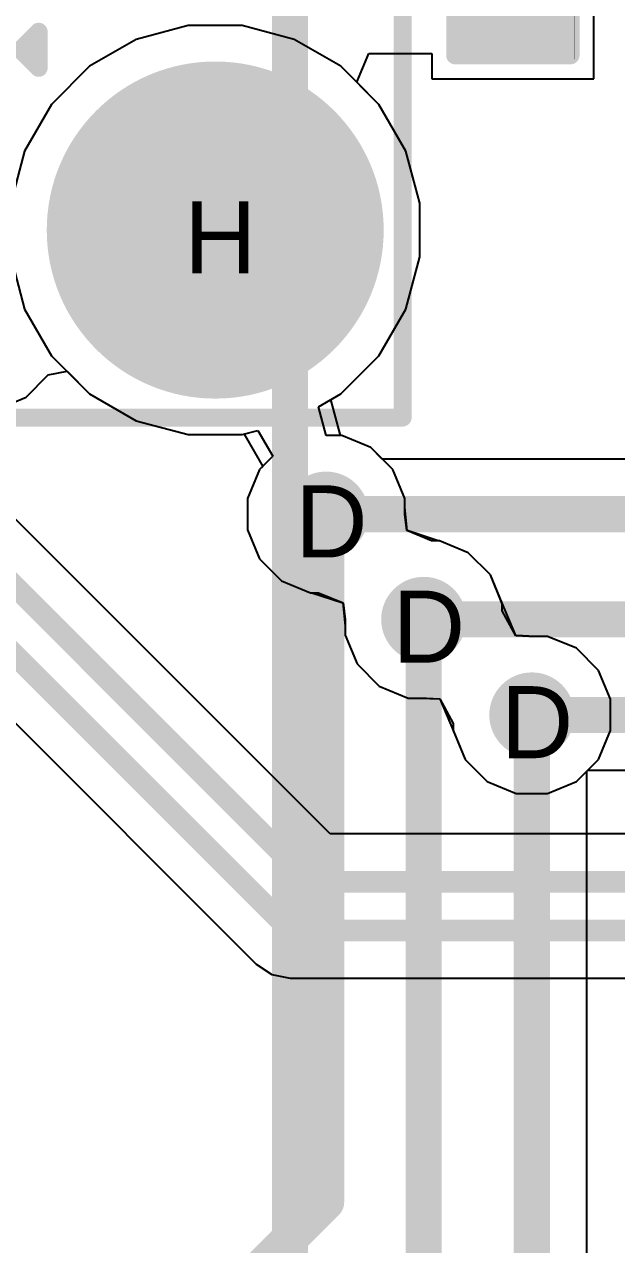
# Model space of a CAD drawing. Header units: inches. Extents: x -11 to 5428, y 0 to 5423.
# Drawn here: x 170.13 to 174.3, y 65.61 to 74.21 of the extents above; entities that cross this region are included whole.
import ezdxf

# ---------------------------------------------------------------- set-up
doc = ezdxf.new("R2010")
doc.units = ezdxf.units.IN
for name, color, linetype in [('Bottom Layer', 5, 'Continuous'), ('Bottom Solder', 6, 'Continuous'), ('Dimension', 6, 'Continuous'), ('Drill Drawing', 1, 'Continuous'), ('GND', 16, 'Continuous'), ('Pad Holes', 156, 'Continuous'), ('PWR', 76, 'Continuous'), ('Top Layer', 1, 'Continuous'), ('Top Overlay', 2, 'Continuous'), ('Top Paste', 8, 'Continuous'), ('Top Solder', 216, 'Continuous'), ('Via Holes', 16, 'Continuous')]:
    doc.layers.add(name, color=color, linetype=linetype)
doc.styles.add('Arial', font='', dxfattribs={"height": 0.2})
doc.styles.get('Arial').set_extended_font_data('Arial')

# ---------------------------------------------------------------- blocks, each defined once
blk = doc.blocks.new('TC2030_IDC__414')
at = {"layer": 'Bottom Solder'}
h = blk.add_hatch(color=6, dxfattribs=at)
edge = h.paths.add_edge_path()
edge.add_arc((-2.54, 2.54), 0.1016, 0, 360)
h = blk.add_hatch(color=6, dxfattribs=at)
edge = h.paths.add_edge_path()
edge.add_arc((0.635, 2.54), 0.1016, 0, 360)
h = blk.add_hatch(color=6, dxfattribs=at)
edge = h.paths.add_edge_path()
edge.add_arc((2.54, 1.016), 0.1016, 0, 360)
h = blk.add_hatch(color=6, dxfattribs=at)
edge = h.paths.add_edge_path()
edge.add_arc((-2.54, 0), 0.1016, 0, 360)
h = blk.add_hatch(color=6, dxfattribs=at)
edge = h.paths.add_edge_path()
edge.add_arc((2.54, -1.016), 0.1016, 0, 360)
h = blk.add_hatch(color=6, dxfattribs=at)
edge = h.paths.add_edge_path()
edge.add_arc((-2.54, -2.54), 0.1016, 0, 360)
h = blk.add_hatch(color=6, dxfattribs=at)
edge = h.paths.add_edge_path()
edge.add_arc((0.635, -2.54), 0.1016, 0, 360)
at = {"layer": 'Pad Holes'}
h = blk.add_hatch(color=7, dxfattribs=at)
edge = h.paths.add_edge_path()
edge.add_arc((-2.54, 2.54), 1.1875, 0, 360)
h = blk.add_hatch(color=7, dxfattribs=at)
edge = h.paths.add_edge_path()
edge.add_arc((0.635, 2.54), 1.1875, 0, 360)
h = blk.add_hatch(color=7, dxfattribs=at)
edge = h.paths.add_edge_path()
edge.add_arc((2.54, 1.016), 0.4955, 0, 360)
h = blk.add_hatch(color=7, dxfattribs=at)
edge = h.paths.add_edge_path()
edge.add_arc((-2.54, 0), 0.4955, 0, 360)
h = blk.add_hatch(color=7, dxfattribs=at)
edge = h.paths.add_edge_path()
edge.add_arc((2.54, -1.016), 0.4955, 0, 360)
h = blk.add_hatch(color=7, dxfattribs=at)
edge = h.paths.add_edge_path()
edge.add_arc((-2.54, -2.54), 1.1875, 0, 360)
h = blk.add_hatch(color=7, dxfattribs=at)
edge = h.paths.add_edge_path()
edge.add_arc((0.635, -2.54), 1.1875, 0, 360)
at = {"layer": 'Top Layer'}
h = blk.add_hatch(color=1, dxfattribs=at)
edge = h.paths.add_edge_path()
edge.add_arc((-1.27, 0.635), 0.3935, 0, 360)
h = blk.add_hatch(color=1, dxfattribs=at)
edge = h.paths.add_edge_path()
edge.add_arc((0, 0.635), 0.3935, 0, 360)
h = blk.add_hatch(color=1, dxfattribs=at)
edge = h.paths.add_edge_path()
edge.add_arc((1.27, 0.635), 0.3935, 0, 360)
h = blk.add_hatch(color=1, dxfattribs=at)
edge = h.paths.add_edge_path()
edge.add_arc((-1.27, -0.635), 0.3935, 0, 360)
h = blk.add_hatch(color=1, dxfattribs=at)
edge = h.paths.add_edge_path()
edge.add_arc((-1.27, -0.635), 0.3935, 0, 360)
h = blk.add_hatch(color=1, dxfattribs=at)
edge = h.paths.add_edge_path()
edge.add_arc((0, -0.635), 0.3935, 0, 360)
h = blk.add_hatch(color=1, dxfattribs=at)
edge = h.paths.add_edge_path()
edge.add_arc((1.27, -0.635), 0.3935, 0, 360)
at = {"layer": 'Top Paste'}
h = blk.add_hatch(color=8, dxfattribs=at)
edge = h.paths.add_edge_path()
edge.add_arc((-1.27, 0.635), 0.3935, 0, 360)
h = blk.add_hatch(color=8, dxfattribs=at)
edge = h.paths.add_edge_path()
edge.add_arc((0, 0.635), 0.3935, 0, 360)
h = blk.add_hatch(color=8, dxfattribs=at)
edge = h.paths.add_edge_path()
edge.add_arc((1.27, 0.635), 0.3935, 0, 360)
h = blk.add_hatch(color=8, dxfattribs=at)
edge = h.paths.add_edge_path()
edge.add_arc((-1.27, -0.635), 0.3935, 0, 360)
h = blk.add_hatch(color=8, dxfattribs=at)
edge = h.paths.add_edge_path()
edge.add_arc((-1.27, -0.635), 0.3935, 0, 360)
h = blk.add_hatch(color=8, dxfattribs=at)
edge = h.paths.add_edge_path()
edge.add_arc((0, -0.635), 0.3935, 0, 360)
h = blk.add_hatch(color=8, dxfattribs=at)
edge = h.paths.add_edge_path()
edge.add_arc((1.27, -0.635), 0.3935, 0, 360)
at = {"layer": 'Top Solder'}
h = blk.add_hatch(color=216, dxfattribs=at)
edge = h.paths.add_edge_path()
edge.add_arc((-2.54, 2.54), 0.1016, 0, 360)
h = blk.add_hatch(color=216, dxfattribs=at)
edge = h.paths.add_edge_path()
edge.add_arc((0.635, 2.54), 0.1016, 0, 360)
h = blk.add_hatch(color=216, dxfattribs=at)
edge = h.paths.add_edge_path()
edge.add_arc((-1.27, 0.635), 0.4951, 0, 360)
h = blk.add_hatch(color=216, dxfattribs=at)
edge = h.paths.add_edge_path()
edge.add_arc((0, 0.635), 0.4951, 0, 360)
h = blk.add_hatch(color=216, dxfattribs=at)
edge = h.paths.add_edge_path()
edge.add_arc((1.27, 0.635), 0.4951, 0, 360)
h = blk.add_hatch(color=216, dxfattribs=at)
edge = h.paths.add_edge_path()
edge.add_arc((2.54, 1.016), 0.1016, 0, 360)
h = blk.add_hatch(color=216, dxfattribs=at)
edge = h.paths.add_edge_path()
edge.add_arc((-2.54, 0), 0.1016, 0, 360)
h = blk.add_hatch(color=216, dxfattribs=at)
edge = h.paths.add_edge_path()
edge.add_arc((-1.27, -0.635), 0.4951, 0, 360)
h = blk.add_hatch(color=216, dxfattribs=at)
edge = h.paths.add_edge_path()
edge.add_arc((-1.27, -0.635), 0.4951, 0, 360)
h = blk.add_hatch(color=216, dxfattribs=at)
edge = h.paths.add_edge_path()
edge.add_arc((0, -0.635), 0.4951, 0, 360)
h = blk.add_hatch(color=216, dxfattribs=at)
edge = h.paths.add_edge_path()
edge.add_arc((1.27, -0.635), 0.4951, 0, 360)
h = blk.add_hatch(color=216, dxfattribs=at)
edge = h.paths.add_edge_path()
edge.add_arc((2.54, -1.016), 0.1016, 0, 360)
h = blk.add_hatch(color=216, dxfattribs=at)
edge = h.paths.add_edge_path()
edge.add_arc((-2.54, -2.54), 0.1016, 0, 360)
h = blk.add_hatch(color=216, dxfattribs=at)
edge = h.paths.add_edge_path()
edge.add_arc((0.635, -2.54), 0.1016, 0, 360)
at = {"layer": 'Top Overlay'}
for points in [[(-3.8608, 3.8608, 0.127, 0.127, 0), (-3.8608, -3.8608, 0.127, 0.127, 0)], [(-3.8608, 3.8608, 0.127, 0.127, 0), (3.2004, 3.8608, 0.127, 0.127, 0)], [(3.2004, 3.8608, 0.127, 0.127, 0), (3.2004, -3.8608, 0.127, 0.127, 0)], [(-1.27, -1.1684, 0.127, 0.127, 0), (-1.397, -1.2954, 0.127, 0.127, 0)], [(-1.27, -1.1684, 0.127, 0.127, 0), (-1.143, -1.2954, 0.127, 0.127, 0)], [(-1.397, -1.2954, 0.127, 0.127, 0), (-1.143, -1.2954, 0.127, 0.127, 0)], [(-3.8608, -3.8608, 0.127, 0.127, 0), (3.2004, -3.8608, 0.127, 0.127, 0)]]:
    blk.add_lwpolyline(points, format="xyseb", dxfattribs=at)
for points in [[(-3.8926, 3.8608, 0.0635, 0.0635, 1), (-3.8291, 3.8608, 0.0635, 0.0635, 1)], [(-3.8926, 3.8608, 0.0635, 0.0635, 1), (-3.8291, 3.8608, 0.0635, 0.0635, 1)], [(3.1686, 3.8608, 0.0635, 0.0635, 1), (3.2321, 3.8608, 0.0635, 0.0635, 1)], [(3.1686, 3.8608, 0.0635, 0.0635, 1), (3.2321, 3.8608, 0.0635, 0.0635, 1)], [(-1.3018, -1.1684, 0.0635, 0.0635, 1), (-1.2383, -1.1684, 0.0635, 0.0635, 1)], [(-1.3018, -1.1684, 0.0635, 0.0635, 1), (-1.2383, -1.1684, 0.0635, 0.0635, 1)], [(-1.4288, -1.2954, 0.0635, 0.0635, 1), (-1.3653, -1.2954, 0.0635, 0.0635, 1)], [(-1.4288, -1.2954, 0.0635, 0.0635, 1), (-1.3653, -1.2954, 0.0635, 0.0635, 1)], [(-1.1748, -1.2954, 0.0635, 0.0635, 1), (-1.1113, -1.2954, 0.0635, 0.0635, 1)], [(-1.1748, -1.2954, 0.0635, 0.0635, 1), (-1.1113, -1.2954, 0.0635, 0.0635, 1)], [(-3.8926, -3.8608, 0.0635, 0.0635, 1), (-3.8291, -3.8608, 0.0635, 0.0635, 1)], [(-3.8926, -3.8608, 0.0635, 0.0635, 1), (-3.8291, -3.8608, 0.0635, 0.0635, 1)], [(3.1686, -3.8608, 0.0635, 0.0635, 1), (3.2321, -3.8608, 0.0635, 0.0635, 1)], [(3.1686, -3.8608, 0.0635, 0.0635, 1), (3.2321, -3.8608, 0.0635, 0.0635, 1)]]:
    blk.add_lwpolyline(points, format="xyseb", close=True, dxfattribs=at)
blk = doc.blocks.new('R___0402_443')
at = {"layer": 'Top Layer'}
for points in [[(-0.6985, -0.3175), (-0.6985, 0.3175), (-0.2413, 0.3175), (-0.2413, -0.3175)], [(0.2413, -0.3175), (0.2413, 0.3175), (0.6985, 0.3175), (0.6985, -0.3175)]]:
    blk.add_hatch(color=1, dxfattribs=at).paths.add_polyline_path(points)
at = {"layer": 'Top Paste'}
for points in [[(-0.6985, -0.3175), (-0.6985, 0.3175), (-0.2413, 0.3175), (-0.2413, -0.3175)], [(0.2413, -0.3175), (0.2413, 0.3175), (0.6985, 0.3175), (0.6985, -0.3175)]]:
    blk.add_hatch(color=8, dxfattribs=at).paths.add_polyline_path(points)
at = {"layer": 'Top Solder'}
for points in [[(-0.7535, -0.3725), (-0.7535, 0.3725), (-0.1863, 0.3725), (-0.1863, -0.3725)], [(0.1863, -0.3725), (0.1863, 0.3725), (0.7535, 0.3725), (0.7535, -0.3725)]]:
    blk.add_hatch(color=216, dxfattribs=at).paths.add_polyline_path(points)
at = {"layer": 'Top Overlay'}
for points in [[(-0.7874, 0.4064, 0.127, 0.127, 0), (0.7874, 0.4064, 0.127, 0.127, 0)], [(-0.7874, 0.4064, 0.127, 0.127, 0), (-0.7874, -0.4064, 0.127, 0.127, 0)], [(0.7874, 0.4064, 0.127, 0.127, 0), (0.7874, -0.4064, 0.127, 0.127, 0)], [(-0.7874, -0.4064, 0.127, 0.127, 0), (0.7874, -0.4064, 0.127, 0.127, 0)], [(-0.8128, -0.4318, 0.00323, 0.00323, 0), (0.8128, -0.4318, 0.00323, 0.00323, 0)]]:
    blk.add_lwpolyline(points, format="xyseb", dxfattribs=at)
for points in [[(-0.8191, 0.4064, 0.0635, 0.0635, 1), (-0.7556, 0.4064, 0.0635, 0.0635, 1)], [(-0.8191, 0.4064, 0.0635, 0.0635, 1), (-0.7556, 0.4064, 0.0635, 0.0635, 1)], [(0.7557, 0.4064, 0.0635, 0.0635, 1), (0.8192, 0.4064, 0.0635, 0.0635, 1)], [(0.7557, 0.4064, 0.0635, 0.0635, 1), (0.8192, 0.4064, 0.0635, 0.0635, 1)], [(-0.8191, -0.4064, 0.0635, 0.0635, 1), (-0.7556, -0.4064, 0.0635, 0.0635, 1)], [(-0.8191, -0.4064, 0.0635, 0.0635, 1), (-0.7556, -0.4064, 0.0635, 0.0635, 1)], [(0.7557, -0.4064, 0.0635, 0.0635, 1), (0.8192, -0.4064, 0.0635, 0.0635, 1)], [(0.7557, -0.4064, 0.0635, 0.0635, 1), (0.8192, -0.4064, 0.0635, 0.0635, 1)], [(-0.8136, -0.4318, 0.00161, 0.00161, 1), (-0.812, -0.4318, 0.00161, 0.00161, 1)], [(0.812, -0.4318, 0.00161, 0.00161, 1), (0.8136, -0.4318, 0.00161, 0.00161, 1)]]:
    blk.add_lwpolyline(points, format="xyseb", close=True, dxfattribs=at)

msp = doc.modelspace()

# ---------------------------------------------------------------- hatches: boundary and pattern name
at = {"layer": 'Bottom Layer'}
h = msp.add_hatch(color=5, dxfattribs=at)
edge = h.paths.add_edge_path()
edge.add_arc((172.2548, 70.7589), 0.3, 0, 360)
h = msp.add_hatch(color=5, dxfattribs=at)
edge = h.paths.add_edge_path()
edge.add_arc((172.9425, 70.0174), 0.3, 0, 360)
h = msp.add_hatch(color=5, dxfattribs=at)
edge = h.paths.add_edge_path()
edge.add_arc((173.7045, 69.3441), 0.3, 0, 360)
at = {"layer": 'GND'}
h = msp.add_hatch(color=16, dxfattribs=at)
edge = h.paths.add_edge_path()
edge.add_arc((172.2548, 70.7589), 0.3, 0, 360)
h = msp.add_hatch(color=16, dxfattribs=at)
edge = h.paths.add_edge_path()
edge.add_arc((172.9425, 70.0174), 0.3, 0, 360)
h = msp.add_hatch(color=16, dxfattribs=at)
edge = h.paths.add_edge_path()
edge.add_arc((173.7045, 69.3441), 0.3, 0, 360)
at = {"layer": 'PWR'}
h = msp.add_hatch(color=76, dxfattribs=at)
edge = h.paths.add_edge_path()
edge.add_arc((172.2548, 70.7589), 0.3, 0, 360)
h = msp.add_hatch(color=76, dxfattribs=at)
edge = h.paths.add_edge_path()
edge.add_arc((172.9425, 70.0174), 0.3, 0, 360)
h = msp.add_hatch(color=76, dxfattribs=at)
edge = h.paths.add_edge_path()
edge.add_arc((173.7045, 69.3441), 0.3, 0, 360)
at = {"layer": 'Top Layer'}
h = msp.add_hatch(color=1, dxfattribs=at)
edge = h.paths.add_edge_path()
edge.add_arc((172.2548, 70.7589), 0.3, 0, 360)
h = msp.add_hatch(color=1, dxfattribs=at)
edge = h.paths.add_edge_path()
edge.add_arc((172.9425, 70.0174), 0.3, 0, 360)
h = msp.add_hatch(color=1, dxfattribs=at)
edge = h.paths.add_edge_path()
edge.add_arc((173.7045, 69.3441), 0.3, 0, 360)
at = {"layer": 'Via Holes'}
h = msp.add_hatch(color=7, dxfattribs=at)
edge = h.paths.add_edge_path()
edge.add_arc((172.2548, 70.7589), 0.15, 0, 360)
h = msp.add_hatch(color=7, dxfattribs=at)
edge = h.paths.add_edge_path()
edge.add_arc((172.9425, 70.0174), 0.15, 0, 360)
h = msp.add_hatch(color=7, dxfattribs=at)
edge = h.paths.add_edge_path()
edge.add_arc((173.7045, 69.3441), 0.15, 0, 360)

# ---------------------------------------------------------------- linework, layer by layer
at = {"layer": 'Bottom Layer'}
for p, q in [((171.283, 74.2021), (170.9164, 74.1039)), ((171.6626, 74.2021), (171.283, 74.2021)), ((172.0292, 74.1039), (171.6626, 74.2021)), ((170.9164, 74.1039), (170.5877, 73.9141)), ((172.3579, 73.9141), (172.0292, 74.1039)), ((170.5877, 73.9141), (170.3193, 73.6457)), ((172.6263, 73.6457), (172.3579, 73.9141)), ((170.3193, 73.6457), (170.1296, 73.317)), ((172.8161, 73.317), (172.6263, 73.6457)), ((170.1296, 73.317), (170.0313, 72.9504)), ((172.9143, 72.9504), (172.8161, 73.317)), ((172.9143, 72.5708), (172.9143, 72.9504)), ((172.8161, 72.2042), (172.9143, 72.5708)), ((172.6263, 71.8755), (172.8161, 72.2042)), ((172.3579, 71.6071), (172.6263, 71.8755)), ((170.1395, 71.584), (170.2954, 71.7398)), ((170.2954, 71.7398), (170.4285, 71.7663)), ((170.4285, 71.7663), (170.5877, 71.6071)), ((169.9359, 71.4996), (170.1395, 71.584)), ((170.5877, 71.6071), (170.9164, 71.4173)), ((172.2003, 71.5161), (172.3579, 71.6071)), ((172.2548, 71.3129), (172.2003, 71.5161)), ((170.9164, 71.4173), (171.283, 71.3191)), ((171.283, 71.3191), (171.6626, 71.3191)), ((171.6626, 71.3191), (171.774, 71.3489)), ((171.774, 71.3489), (171.8792, 71.1668)), ((172.365, 71.3129), (172.2548, 71.3129)), ((172.5686, 71.2286), (172.365, 71.3129)), ((172.6498, 71.1474), (172.5686, 71.2286)), ((171.8792, 71.1668), (171.7852, 71.0727)), ((175.7616, 71.1474), (172.6498, 71.1474)), ((172.282, 68.5059), (169.7084, 71.0795)), ((171.7852, 71.0727), (171.7008, 70.8691)), ((171.7008, 70.8691), (171.7008, 70.6487)), ((171.7008, 70.6487), (171.7852, 70.4451)), ((171.7852, 70.4451), (171.941, 70.2893)), ((171.941, 70.2893), (172.1446, 70.2049)), ((169.1888, 70.1619), (171.7624, 67.5883)), ((172.1446, 70.2049), (172.2008, 70.2049)), ((172.2008, 70.2049), (172.3739, 70.1336)), ((172.3739, 70.1336), (172.3885, 70.0172)), ((172.3885, 70.0172), (172.3885, 69.9072)), ((172.3885, 69.9072), (172.4728, 69.7036)), ((172.4728, 69.7036), (172.6287, 69.5477)), ((172.6287, 69.5477), (172.8323, 69.4634)), ((172.8323, 69.4634), (172.9628, 69.4634)), ((172.9628, 69.4634), (173.0551, 69.4589)), ((173.0551, 69.4589), (173.1505, 69.284)), ((173.1505, 69.284), (173.1505, 69.2339)), ((173.1505, 69.2339), (173.2348, 69.0303)), ((173.2348, 69.0303), (173.3907, 68.8745)), ((174.0183, 68.8745), (174.0995, 68.9557)), ((174.0995, 68.9557), (178.3212, 68.9557)), ((173.3907, 68.8745), (173.5943, 68.7901)), ((173.8147, 68.7901), (174.0183, 68.8745)), ((173.5943, 68.7901), (173.8147, 68.7901)), ((207.5492, 68.5059), (172.282, 68.5059)), ((171.7624, 67.5883), (171.8716, 67.5153)), ((171.8716, 67.5153), (172.0005, 67.4897)), ((172.0005, 67.4897), (207.2677, 67.4897))]:
    msp.add_line(p, q, dxfattribs=at)
for points in [[(169.4703, 70.8415, 0.1524, 0.1524, 0), (172.1425, 68.1693, 0.1524, 0.1524, 0)], [(172.2548, 70.7589, 0.254, 0.254, 0), (175.9225, 70.7589, 0.254, 0.254, 0)], [(169.3283, 70.4986, 0.1524, 0.1524, 0), (172.0005, 67.8264, 0.1524, 0.1524, 0)], [(172.9425, 70.0174, 0.254, 0.254, 0), (178.0436, 70.0174, 0.254, 0.254, 0)], [(173.7045, 69.3441, 0.254, 0.254, 0), (178.3212, 69.3441, 0.254, 0.254, 0)], [(172.1425, 68.1693, 0.1524, 0.1524, 0), (207.5492, 68.1693, 0.1524, 0.1524, 0)], [(172.0005, 67.8264, 0.1524, 0.1524, 0), (207.4072, 67.8264, 0.1524, 0.1524, 0)]]:
    msp.add_lwpolyline(points, format="xyseb", dxfattribs=at)
for points in [[(172.1913, 70.7589, 0.127, 0.127, 1), (172.3183, 70.7589, 0.127, 0.127, 1)], [(172.879, 70.0174, 0.127, 0.127, 1), (173.006, 70.0174, 0.127, 0.127, 1)], [(173.641, 69.3441, 0.127, 0.127, 1), (173.768, 69.3441, 0.127, 0.127, 1)], [(172.1044, 68.1693, 0.0762, 0.0762, 1), (172.1806, 68.1693, 0.0762, 0.0762, 1)], [(172.1044, 68.1693, 0.0762, 0.0762, 1), (172.1806, 68.1693, 0.0762, 0.0762, 1)], [(171.9624, 67.8264, 0.0762, 0.0762, 1), (172.0386, 67.8264, 0.0762, 0.0762, 1)], [(171.9624, 67.8264, 0.0762, 0.0762, 1), (172.0386, 67.8264, 0.0762, 0.0762, 1)]]:
    msp.add_lwpolyline(points, format="xyseb", close=True, dxfattribs=at)
at = {"layer": 'Dimension'}
msp.add_lwpolyline([(172, 0, 0.254, 0.254, 0), (172, 110, 0.254, 0.254, 0)], format="xyseb", dxfattribs=at)
at = {"layer": 'GND'}
for p, q in [((171.283, 74.2021), (170.9164, 74.1039)), ((171.6626, 74.2021), (171.283, 74.2021)), ((172.0292, 74.1039), (171.6626, 74.2021)), ((170.9164, 74.1039), (170.5877, 73.9141)), ((172.3579, 73.9141), (172.0292, 74.1039)), ((170.5877, 73.9141), (170.3193, 73.6457)), ((172.6263, 73.6457), (172.3579, 73.9141)), ((170.3193, 73.6457), (170.1296, 73.317)), ((172.8161, 73.317), (172.6263, 73.6457)), ((170.1296, 73.317), (170.0313, 72.9504)), ((172.9143, 72.9504), (172.8161, 73.317)), ((172.9143, 72.5708), (172.9143, 72.9504)), ((172.8161, 72.2042), (172.9143, 72.5708)), ((172.6263, 71.8755), (172.8161, 72.2042)), ((172.3579, 71.6071), (172.6263, 71.8755)), ((170.1395, 71.584), (170.2954, 71.7398)), ((170.2954, 71.7398), (170.4285, 71.7663)), ((170.4285, 71.7663), (170.5877, 71.6071)), ((169.9359, 71.4996), (170.1395, 71.584)), ((170.5877, 71.6071), (170.9164, 71.4173)), ((172.2883, 71.5669), (172.3579, 71.6071)), ((172.3564, 71.3129), (172.2883, 71.5669)), ((170.9164, 71.4173), (171.283, 71.3191)), ((171.283, 71.3191), (171.6626, 71.3191)), ((171.6626, 71.3191), (171.6759, 71.3227)), ((171.6759, 71.3227), (171.8073, 71.0949)), ((172.365, 71.3129), (172.3564, 71.3129)), ((172.5686, 71.2286), (172.365, 71.3129)), ((172.7245, 71.0727), (172.5686, 71.2286)), ((171.7852, 71.0727), (171.7008, 70.8691)), ((171.8073, 71.0949), (171.7852, 71.0727)), ((172.8088, 70.8691), (172.7245, 71.0727)), ((171.7008, 70.8691), (171.7008, 70.6487)), ((172.8088, 70.8061), (172.8088, 70.8691)), ((172.8251, 70.6434), (172.8088, 70.8061)), ((171.7008, 70.6487), (171.7852, 70.4451)), ((173.0435, 70.5714), (172.8251, 70.6434)), ((173.0527, 70.5714), (173.0435, 70.5714)), ((173.2563, 70.4871), (173.0527, 70.5714)), ((171.7852, 70.4451), (171.941, 70.2893)), ((173.4122, 70.3312), (173.2563, 70.4871)), ((173.4947, 70.1318), (173.4122, 70.3312)), ((171.941, 70.2893), (172.1446, 70.2049)), ((172.1446, 70.2049), (172.1538, 70.2049)), ((172.1538, 70.2049), (172.3722, 70.133)), ((172.3722, 70.133), (172.3885, 69.9703)), ((173.592, 69.9035), (173.4947, 70.1318)), ((172.3885, 69.9703), (172.3885, 69.9072)), ((172.3885, 69.9072), (172.4728, 69.7036)), ((173.7312, 69.8981), (173.592, 69.9035)), ((173.8147, 69.8981), (173.7312, 69.8981)), ((174.0183, 69.8138), (173.8147, 69.8981)), ((174.1742, 69.658), (174.0183, 69.8138)), ((172.4728, 69.7036), (172.6287, 69.5477)), ((174.2585, 69.4543), (174.1742, 69.658)), ((172.6287, 69.5477), (172.8323, 69.4634)), ((172.8323, 69.4634), (172.9158, 69.4634)), ((172.9158, 69.4634), (173.055, 69.458)), ((173.055, 69.458), (173.1523, 69.2297)), ((174.2585, 69.2339), (174.2585, 69.4543)), ((173.1523, 69.2297), (173.2348, 69.0303)), ((174.1742, 69.0303), (174.2585, 69.2339)), ((173.2348, 69.0303), (173.3907, 68.8745)), ((174.0183, 68.8745), (174.1742, 69.0303)), ((173.3907, 68.8745), (173.5943, 68.7901)), ((173.8147, 68.7901), (174.0183, 68.8745)), ((173.5943, 68.7901), (173.8147, 68.7901))]:
    msp.add_line(p, q, dxfattribs=at)
at = {"layer": 'PWR'}
for p, q in [((171.283, 74.2021), (170.9164, 74.1039)), ((171.6626, 74.2021), (171.283, 74.2021)), ((172.0292, 74.1039), (171.6626, 74.2021)), ((170.9164, 74.1039), (170.5877, 73.9141)), ((172.3579, 73.9141), (172.0292, 74.1039)), ((170.5877, 73.9141), (170.3193, 73.6457)), ((172.6263, 73.6457), (172.3579, 73.9141)), ((170.3193, 73.6457), (170.1296, 73.317)), ((172.8161, 73.317), (172.6263, 73.6457)), ((170.1296, 73.317), (170.0313, 72.9504)), ((172.9143, 72.9504), (172.8161, 73.317)), ((172.9143, 72.5708), (172.9143, 72.9504)), ((170.0313, 72.5708), (170.1296, 72.2042)), ((172.8161, 72.2042), (172.9143, 72.5708)), ((170.1296, 72.2042), (170.3193, 71.8755)), ((172.6263, 71.8755), (172.8161, 72.2042)), ((170.3193, 71.8755), (170.5877, 71.6071)), ((172.3579, 71.6071), (172.6263, 71.8755)), ((170.5877, 71.6071), (170.9164, 71.4173)), ((172.2883, 71.5669), (172.3579, 71.6071)), ((172.3564, 71.3129), (172.2883, 71.5669)), ((170.9164, 71.4173), (171.283, 71.3191)), ((171.283, 71.3191), (171.6626, 71.3191)), ((171.6626, 71.3191), (171.6759, 71.3227)), ((171.6759, 71.3227), (171.8073, 71.0949)), ((172.365, 71.3129), (172.3564, 71.3129)), ((172.5686, 71.2286), (172.365, 71.3129)), ((172.7245, 71.0727), (172.5686, 71.2286)), ((171.7852, 71.0727), (171.7008, 70.8691)), ((171.8073, 71.0949), (171.7852, 71.0727)), ((172.8088, 70.8691), (172.7245, 71.0727)), ((171.7008, 70.8691), (171.7008, 70.6487)), ((172.8088, 70.8061), (172.8088, 70.8691)), ((172.8251, 70.6434), (172.8088, 70.8061)), ((171.7008, 70.6487), (171.7852, 70.4451)), ((173.0435, 70.5714), (172.8251, 70.6434)), ((173.0527, 70.5714), (173.0435, 70.5714)), ((173.2563, 70.4871), (173.0527, 70.5714)), ((171.7852, 70.4451), (171.941, 70.2893)), ((173.4122, 70.3312), (173.2563, 70.4871)), ((173.4947, 70.1318), (173.4122, 70.3312)), ((171.941, 70.2893), (172.1446, 70.2049)), ((172.1446, 70.2049), (172.1538, 70.2049)), ((172.1538, 70.2049), (172.3722, 70.133)), ((172.3722, 70.133), (172.3885, 69.9703)), ((173.592, 69.9035), (173.4947, 70.1318)), ((172.3885, 69.9703), (172.3885, 69.9072)), ((172.3885, 69.9072), (172.4728, 69.7036)), ((173.7312, 69.8981), (173.592, 69.9035)), ((173.8147, 69.8981), (173.7312, 69.8981)), ((174.0183, 69.8138), (173.8147, 69.8981)), ((174.1742, 69.658), (174.0183, 69.8138)), ((172.4728, 69.7036), (172.6287, 69.5477)), ((174.2585, 69.4543), (174.1742, 69.658)), ((172.6287, 69.5477), (172.8323, 69.4634)), ((172.8323, 69.4634), (172.9158, 69.4634)), ((172.9158, 69.4634), (173.055, 69.458)), ((173.055, 69.458), (173.1523, 69.2297)), ((174.2585, 69.2339), (174.2585, 69.4543)), ((173.1523, 69.2297), (173.2348, 69.0303)), ((174.1742, 69.0303), (174.2585, 69.2339)), ((173.2348, 69.0303), (173.3907, 68.8745)), ((174.0183, 68.8745), (174.1742, 69.0303)), ((173.3907, 68.8745), (173.5943, 68.7901)), ((173.8147, 68.7901), (174.0183, 68.8745)), ((173.5943, 68.7901), (173.8147, 68.7901))]:
    msp.add_line(p, q, dxfattribs=at)
at = {"layer": 'Top Layer'}
for p, q in [((174.1423, 73.8263), (174.1423, 74.8262)), ((172.4707, 73.8014), (172.5548, 74.0046)), ((172.5548, 74.0046), (172.9993, 74.0046)), ((172.9993, 74.0046), (172.9993, 73.8263)), ((172.6263, 73.6457), (172.4707, 73.8014)), ((172.9993, 73.8263), (174.1423, 73.8263)), ((172.8161, 73.317), (172.6263, 73.6457)), ((172.9143, 72.9504), (172.8161, 73.317)), ((172.9143, 72.5708), (172.9143, 72.9504)), ((172.8161, 72.2042), (172.9143, 72.5708)), ((172.6263, 71.8755), (172.8161, 72.2042)), ((172.3579, 71.6071), (172.6263, 71.8755)), ((172.2003, 71.5161), (172.3579, 71.6071)), ((172.2548, 71.3129), (172.2003, 71.5161)), ((172.365, 71.3129), (172.2548, 71.3129)), ((172.5686, 71.2286), (172.365, 71.3129)), ((172.7245, 71.0727), (172.5686, 71.2286)), ((172.8088, 70.8691), (172.7245, 71.0727)), ((172.8088, 70.7591), (172.8088, 70.8691)), ((172.8234, 70.6427), (172.8088, 70.7591)), ((172.9965, 70.5714), (172.8234, 70.6427)), ((173.0527, 70.5714), (172.9965, 70.5714)), ((173.2563, 70.4871), (173.0527, 70.5714)), ((173.4122, 70.3312), (173.2563, 70.4871)), ((173.4965, 70.1276), (173.4122, 70.3312)), ((173.4965, 70.0776), (173.4965, 70.1276)), ((173.5919, 69.9026), (173.4965, 70.0776)), ((173.6842, 69.8981), (173.5919, 69.9026)), ((173.8147, 69.8981), (173.6842, 69.8981)), ((174.0183, 69.8138), (173.8147, 69.8981)), ((174.1742, 69.658), (174.0183, 69.8138)), ((174.2585, 69.4543), (174.1742, 69.658)), ((174.2585, 69.2339), (174.2585, 69.4543)), ((174.1742, 69.0303), (174.2585, 69.2339)), ((174.093, 68.9491), (174.1742, 69.0303)), ((174.093, 63.2152), (174.093, 68.9491))]:
    msp.add_line(p, q, dxfattribs=at)
for points in [[(172.2548, 65.9109, 0.254, 0.254, 0), (172.2548, 70.7589, 0.254, 0.254, 0)], [(172.9425, 64.1063, 0.254, 0.254, 0), (172.9425, 70.0174, 0.254, 0.254, 0)], [(173.7045, 63.2152, 0.254, 0.254, 0), (173.7045, 69.3441, 0.254, 0.254, 0)], [(171.7788, 65.4348, 0.254, 0.254, 0), (172.2548, 65.9109, 0.254, 0.254, 0)]]:
    msp.add_lwpolyline(points, format="xyseb", dxfattribs=at)
for points in [[(172.1913, 70.7589, 0.127, 0.127, 1), (172.3183, 70.7589, 0.127, 0.127, 1)], [(172.879, 70.0174, 0.127, 0.127, 1), (173.006, 70.0174, 0.127, 0.127, 1)], [(173.641, 69.3441, 0.127, 0.127, 1), (173.768, 69.3441, 0.127, 0.127, 1)], [(172.1913, 65.9109, 0.127, 0.127, 1), (172.3183, 65.9109, 0.127, 0.127, 1)], [(172.1913, 65.9109, 0.127, 0.127, 1), (172.3183, 65.9109, 0.127, 0.127, 1)]]:
    msp.add_lwpolyline(points, format="xyseb", close=True, dxfattribs=at)

# ---------------------------------------------------------------- block references
at = {"rotation": 90}
for name, p in [('TC2030_IDC__414', (168.9328, 75.3006)), ('R___0402_443', (173.5708, 74.7788))]:
    msp.add_blockref(name, p, dxfattribs=at)

# ---------------------------------------------------------------- texts
at = {"layer": 'Drill Drawing', "style": 'Arial'}
for s, p in [('H', (171.2527, 72.4559)), ('D', (172.0347, 70.4542)), ('D', (172.7224, 69.7127)), ('D', (173.4844, 69.0394))]:
    msp.add_text(s, height=0.508, dxfattribs=at).set_placement(p)

doc.saveas('drawing.dxf')
